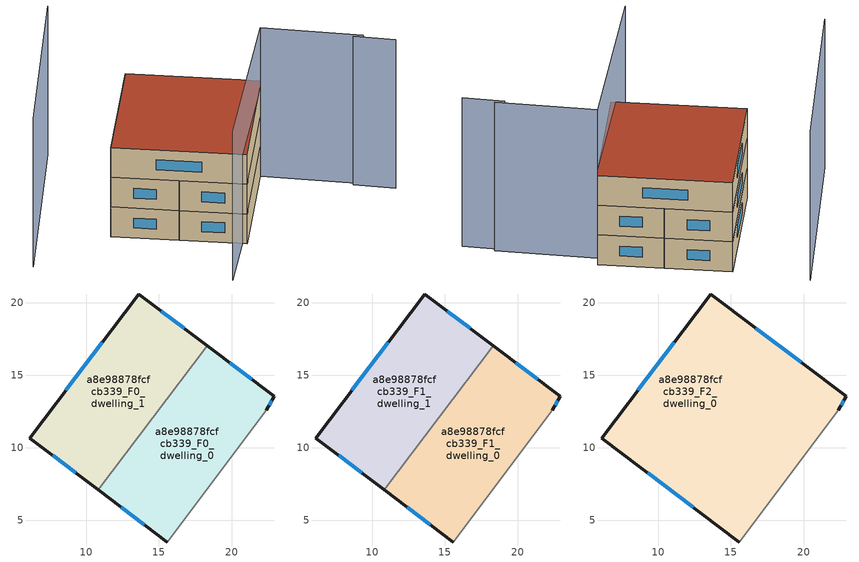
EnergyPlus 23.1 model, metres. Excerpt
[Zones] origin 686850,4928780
a8e98878fcfcb339_F0_dwelling_0
 floor ground (EU_floor_Construction): 22.95,13.57 22.4,12.61 15.58,3.52 10.83,7.1 18.33,17.04 z0
 wall outside (EU_wall_Construction): 22.4,12.61 22.95,13.57 18.33,17.04 / 10.83,7.1 15.58,3.52 z0:3
 wall adiabatic (EU_wall_Construction): 15.58,3.52 22.4,12.61 z0:3
 wall to a8e98878fcfcb339_F0_dwelling_1 (EU_wall_Construction): 18.33,17.04 10.83,7.1 z0:3
 window (EU_Window_Construction): 22.58,12.93 22.76,13.25 / 12.41,5.91 13.99,4.71 / 21.41,14.73 19.87,15.88 z1:2
a8e98878fcfcb339_F0_dwelling_1
 floor ground (EU_floor_Construction): 18.33,17.04 10.83,7.1 6.09,10.68 13.59,20.61 z0
 wall outside (EU_wall_Construction): 18.33,17.04 13.59,20.61 6.09,10.68 10.83,7.1 z0:3
 window (EU_Window_Construction): 7.67,9.49 9.25,8.29 / 11.09,17.3 8.59,13.99 / 16.75,18.23 15.17,19.42 z1:2
a8e98878fcfcb339_F1_dwelling_0
 floor to a8e98878fcfcb339_F0_dwelling_0 (EU_floor_Construction): 22.95,13.57 22.4,12.61 15.58,3.52 10.83,7.1 18.33,17.04 z3
 wall outside (EU_wall_Construction): 22.4,12.61 22.95,13.57 18.33,17.04 / 10.83,7.1 15.58,3.52 z3:6
 wall adiabatic (EU_wall_Construction): 15.58,3.52 22.4,12.61 z3:6
 wall to a8e98878fcfcb339_F1_dwelling_1 (EU_wall_Construction): 18.33,17.04 10.83,7.1 z3:6
 window (EU_Window_Construction): 22.58,12.93 22.76,13.25 / 12.41,5.91 13.99,4.71 / 21.41,14.73 19.87,15.88 z4:5
a8e98878fcfcb339_F1_dwelling_1
 floor to a8e98878fcfcb339_F0_dwelling_1 (EU_floor_Construction): 18.33,17.04 10.83,7.1 6.09,10.68 13.59,20.61 z3
 wall outside (EU_wall_Construction): 18.33,17.04 13.59,20.61 6.09,10.68 10.83,7.1 z3:6
 window (EU_Window_Construction): 7.67,9.49 9.25,8.29 / 11.09,17.3 8.59,13.99 / 16.75,18.23 15.17,19.42 z4:5
a8e98878fcfcb339_F2_dwelling_0
 floor to a8e98878fcfcb339_F1_dwelling_0 (EU_floor_Construction): 22.95,13.57 22.4,12.61 15.58,3.52 10.83,7.1 18.33,17.04 z6
 floor to a8e98878fcfcb339_F1_dwelling_1 (EU_floor_Construction): 18.33,17.04 10.83,7.1 6.09,10.68 13.59,20.61 z6
 wall outside (EU_wall_Construction): 22.4,12.61 22.95,13.57 13.59,20.61 6.09,10.68 15.58,3.52 z6:9
 wall adiabatic (EU_wall_Construction): 15.58,3.52 22.4,12.61 z6:9
 window (EU_Window_Construction): 22.58,12.93 22.76,13.25 / 9.25,8.29 12.42,5.9 / 11.09,17.3 8.59,13.99 / 19.83,15.91 16.71,18.26 z7:8
 roof outside (EU_roof_Construction): 15.58,3.52 22.4,12.61 22.95,13.57 13.59,20.61 6.09,10.68 z9
shading: 11.35,-1 22.4,12.61 / 22.4,12.61 29.35,6.96 / 31.39,4.85 28.53,7.25 / 8.54,25.29 -2.27,9.83 z0:15
[Building]
EU S2 Campaign: North Axis=0; Terrain=City; Solar Distribution=FullExterior
[Site:Location]
Bologna: Latitude=44.5; Longitude=11.25; Time Zone=1; Elevation=37
[SizingPeriod:WeatherFileDays]
AnnualSizingPeriod: Begin Month=1; Begin Day of Month=1; End Month=12; End Day of Month=31; Day of Week for Start Day=Monday; Use Weather File Daylight Saving Period=No; Use Weather File Rain and Snow Indicators=No
[MATERIAL]
EU_InternalMass_Material: Roughness=MediumRough; Thickness=0.1; Conductivity=1; Density=1800; Specific Heat=900; Thermal Absorptance=0.9; Solar Absorptance=0.7; Visible Absorptance=0.7
[MATERIAL:NOMASS] Roughness=MediumRough; Thermal Absorptance=0.9; Solar Absorptance=0.7; Visible Absorptance=0.7
Name | Thermal Resistance
EU_wall_NoMass | 0.937881
EU_roof_NoMass | 0.548572
EU_floor_NoMass | 0.71348
[WINDOWMATERIAL:SIMPLEGLAZINGSYSTEM]
EU_Window_SimpleGlazing: UFactor=4.25633; Solar Heat Gain Coefficient=0.85; Visible Transmittance=0.85
[CONSTRUCTION]
EU_wall_Construction: EU_wall_NoMass
EU_roof_Construction: EU_roof_NoMass
EU_floor_Construction: EU_floor_NoMass
EU_InternalMass_Construction: EU_InternalMass_Material
EU_Window_Construction: EU_Window_SimpleGlazing
[ZONE] Type=1; Multiplier=1; Ceiling Height=autocalculate; Floor Area=autocalculate; Part of Total Floor Area=Yes
Name | Volume
a8e98878fcfcb339_F0_dwelling_0 | 221.558
a8e98878fcfcb339_F1_dwelling_0 | 221.557
a8e98878fcfcb339_F2_dwelling_0 | 443.118
a8e98878fcfcb339_F0_dwelling_1; a8e98878fcfcb339_F1_dwelling_1 | 221.561
[INTERNALMASS] Construction=EU_InternalMass_Construction
Name | Zone or ZoneList | Surface Area
a8e98878fcfcb339_F0_dwelling_0_EU_InternalMass | a8e98878fcfcb339_F0_dwelling_0 | 73.8527
a8e98878fcfcb339_F0_dwelling_1_EU_InternalMass | a8e98878fcfcb339_F0_dwelling_1 | 73.8538
a8e98878fcfcb339_F1_dwelling_0_EU_InternalMass | a8e98878fcfcb339_F1_dwelling_0 | 73.8527
a8e98878fcfcb339_F1_dwelling_1_EU_InternalMass | a8e98878fcfcb339_F1_dwelling_1 | 73.8538
a8e98878fcfcb339_F2_dwelling_0_EU_InternalMass | a8e98878fcfcb339_F2_dwelling_0 | 147.708
[OTHEREQUIPMENT] Fuel Type=Electricity; Design Level Calculation Method=Watts/Area; Power per Zone Floor Area=1; Fraction Latent=0; Fraction Radiant=0; Fraction Lost=0; Carbon Dioxide Generation Rate=0; EndUse Subcategory=EU_Step8_InternalGains
Name | Zone or ZoneList or Space or SpaceList | Schedule
EU_Step8_InternalGain_a8e98878fcfcb339_F0_dwelling_0_f000 | a8e98878fcfcb339_F0_dwelling_0 | EU_Step8_GainSchedule_a8e98878fcfcb339_F0_dwelling_0_f000
EU_Step8_InternalGain_a8e98878fcfcb339_F0_dwelling_1_f000 | a8e98878fcfcb339_F0_dwelling_1 | EU_Step8_GainSchedule_a8e98878fcfcb339_F0_dwelling_1_f000
EU_Step8_InternalGain_a8e98878fcfcb339_F1_dwelling_0_f000 | a8e98878fcfcb339_F1_dwelling_0 | EU_Step8_GainSchedule_a8e98878fcfcb339_F1_dwelling_0_f000
EU_Step8_InternalGain_a8e98878fcfcb339_F1_dwelling_1_f000 | a8e98878fcfcb339_F1_dwelling_1 | EU_Step8_GainSchedule_a8e98878fcfcb339_F1_dwelling_1_f000
EU_Step8_InternalGain_a8e98878fcfcb339_F2_dwelling_0_f000 | a8e98878fcfcb339_F2_dwelling_0 | EU_Step8_GainSchedule_a8e98878fcfcb339_F2_dwelling_0_f000
[ZONEVENTILATION:DESIGNFLOWRATE] Schedule=EU_AlwaysOn; Design Flow Rate Calculation Method=AirChanges/Hour; Air Changes per Hour=0.687892; Ventilation Type=Natural; Fan Pressure Rise=0; Fan Total Efficiency=1; Constant Term Coefficient=1; Temperature Term Coefficient=0; Velocity Term Coefficient=0; Velocity Squared Term Coefficient=0; Minimum Indoor Temperature=-100; Maximum Indoor Temperature=100; Delta Temperature=-100; Minimum Outdoor Temperature=-100; Maximum Outdoor Temperature=100; Maximum Wind Speed=40
Name | Zone or ZoneList or Space or SpaceList
EU_ConstantAir_a8e98878fcfcb339_F0_dwelling_0 | a8e98878fcfcb339_F0_dwelling_0
EU_ConstantAir_a8e98878fcfcb339_F0_dwelling_1 | a8e98878fcfcb339_F0_dwelling_1
EU_ConstantAir_a8e98878fcfcb339_F1_dwelling_0 | a8e98878fcfcb339_F1_dwelling_0
EU_ConstantAir_a8e98878fcfcb339_F1_dwelling_1 | a8e98878fcfcb339_F1_dwelling_1
EU_ConstantAir_a8e98878fcfcb339_F2_dwelling_0 | a8e98878fcfcb339_F2_dwelling_0
[HVACTEMPLATE:THERMOSTAT] Constant Heating Setpoint=20; Constant Cooling Setpoint=50
EU_HeatOnly_a8e98878fcfcb339_F0_dwelling_0; EU_HeatOnly_a8e98878fcfcb339_F0_dwelling_1; EU_HeatOnly_a8e98878fcfcb339_F1_dwelling_0; EU_HeatOnly_a8e98878fcfcb339_F1_dwelling_1; EU_HeatOnly_a8e98878fcfcb339_F2_dwelling_0
[HVACTEMPLATE:ZONE:IDEALLOADSAIRSYSTEM] System Availability Schedule=EU_AlwaysOn; Maximum Heating Supply Air Temperature=50; Minimum Cooling Supply Air Temperature=13; Maximum Heating Supply Air Humidity Ratio=0.0156; Minimum Cooling Supply Air Humidity Ratio=0.0077; Heating Limit=NoLimit; Cooling Limit=NoLimit; Heating Availability Schedule=EU_AlwaysOn; Cooling Availability Schedule=EU_CoolingOff; Dehumidification Control Type=ConstantSensibleHeatRatio; Cooling Sensible Heat Ratio=0.7; Dehumidification Setpoint=60; Humidification Control Type=None; Humidification Setpoint=30; Outdoor Air Method=None; Outdoor Air Flow Rate per Person=0.00944; Outdoor Air Flow Rate per Zone Floor Area=0; Outdoor Air Flow Rate per Zone=0; Demand Controlled Ventilation Type=None; Outdoor Air Economizer Type=NoEconomizer; Heat Recovery Type=None; Sensible Heat Recovery Effectiveness=0.7; Latent Heat Recovery Effectiveness=0.65
Name | Template Thermostat
a8e98878fcfcb339_F0_dwelling_0 | EU_HeatOnly_a8e98878fcfcb339_F0_dwelling_0
a8e98878fcfcb339_F0_dwelling_1 | EU_HeatOnly_a8e98878fcfcb339_F0_dwelling_1
a8e98878fcfcb339_F1_dwelling_0 | EU_HeatOnly_a8e98878fcfcb339_F1_dwelling_0
a8e98878fcfcb339_F1_dwelling_1 | EU_HeatOnly_a8e98878fcfcb339_F1_dwelling_1
a8e98878fcfcb339_F2_dwelling_0 | EU_HeatOnly_a8e98878fcfcb339_F2_dwelling_0
[SIZING:ZONE] Zone Cooling Design Supply Air Temperature Input Method=SupplyAirTemperature; Zone Cooling Design Supply Air Temperature=13; Zone Heating Design Supply Air Temperature Input Method=SupplyAirTemperature; Zone Heating Design Supply Air Temperature=50; Zone Cooling Design Supply Air Humidity Ratio=0.008; Zone Heating Design Supply Air Humidity Ratio=0.008; Cooling Design Air Flow Method=DesignDay; Cooling Design Air Flow Rate=0; Cooling Minimum Air Flow per Zone Floor Area=0.000762; Cooling Minimum Air Flow=0; Cooling Minimum Air Flow Fraction=0.2; Heating Design Air Flow Method=DesignDay; Heating Design Air Flow Rate=0; Heating Maximum Air Flow per Zone Floor Area=0.002032; Heating Maximum Air Flow=0.141576; Heating Maximum Air Flow Fraction=0.3; Account for Dedicated Outdoor Air System=No; Dedicated Outdoor Air System Control Strategy=NeutralSupplyAir; Dedicated Outdoor Air Low Setpoint Temperature for Design=autosize; Dedicated Outdoor Air High Setpoint Temperature for Design=autosize; Zone Load Sizing Method=Sensible Load Only No Latent Load; Zone Latent Cooling Design Supply Air Humidity Ratio Input Method=HumidityRatioDifference; Zone Cooling Design Supply Air Humidity Ratio Difference=0.005; Zone Latent Heating Design Supply Air Humidity Ratio Input Method=HumidityRatioDifference; Zone Humidification Design Supply Air Humidity Ratio Difference=0.005
a8e98878fcfcb339_F0_dwelling_0; a8e98878fcfcb339_F0_dwelling_1; a8e98878fcfcb339_F1_dwelling_0; a8e98878fcfcb339_F1_dwelling_1; a8e98878fcfcb339_F2_dwelling_0
[SCHEDULE:CONSTANT]
Name | Hourly Value
EU_AlwaysOn | 1
EU_CoolingOff | 0
[SCHEDULE:FILE] Column Number=1; Rows to Skip at Top=0; Number of Hours of Data=8760; Column Separator=Comma; Interpolate to Timestep=No; Minutes per Item=60; Adjust Schedule for Daylight Savings=Yes
Name | File
EU_Step8_GainSchedule_a8e98878fcfcb339_F0_dwelling_0_f000 | ../../schedules/a8e98878fcfcb339/a8e98878fcfcb339_F0_dwelling_0_f000_gain.csv
EU_Step8_GainSchedule_a8e98878fcfcb339_F0_dwelling_1_f000 | ../../schedules/a8e98878fcfcb339/a8e98878fcfcb339_F0_dwelling_1_f000_gain.csv
EU_Step8_GainSchedule_a8e98878fcfcb339_F1_dwelling_0_f000 | ../../schedules/a8e98878fcfcb339/a8e98878fcfcb339_F1_dwelling_0_f000_gain.csv
EU_Step8_GainSchedule_a8e98878fcfcb339_F1_dwelling_1_f000 | ../../schedules/a8e98878fcfcb339/a8e98878fcfcb339_F1_dwelling_1_f000_gain.csv
EU_Step8_GainSchedule_a8e98878fcfcb339_F2_dwelling_0_f000 | ../../schedules/a8e98878fcfcb339/a8e98878fcfcb339_F2_dwelling_0_f000_gain.csv
